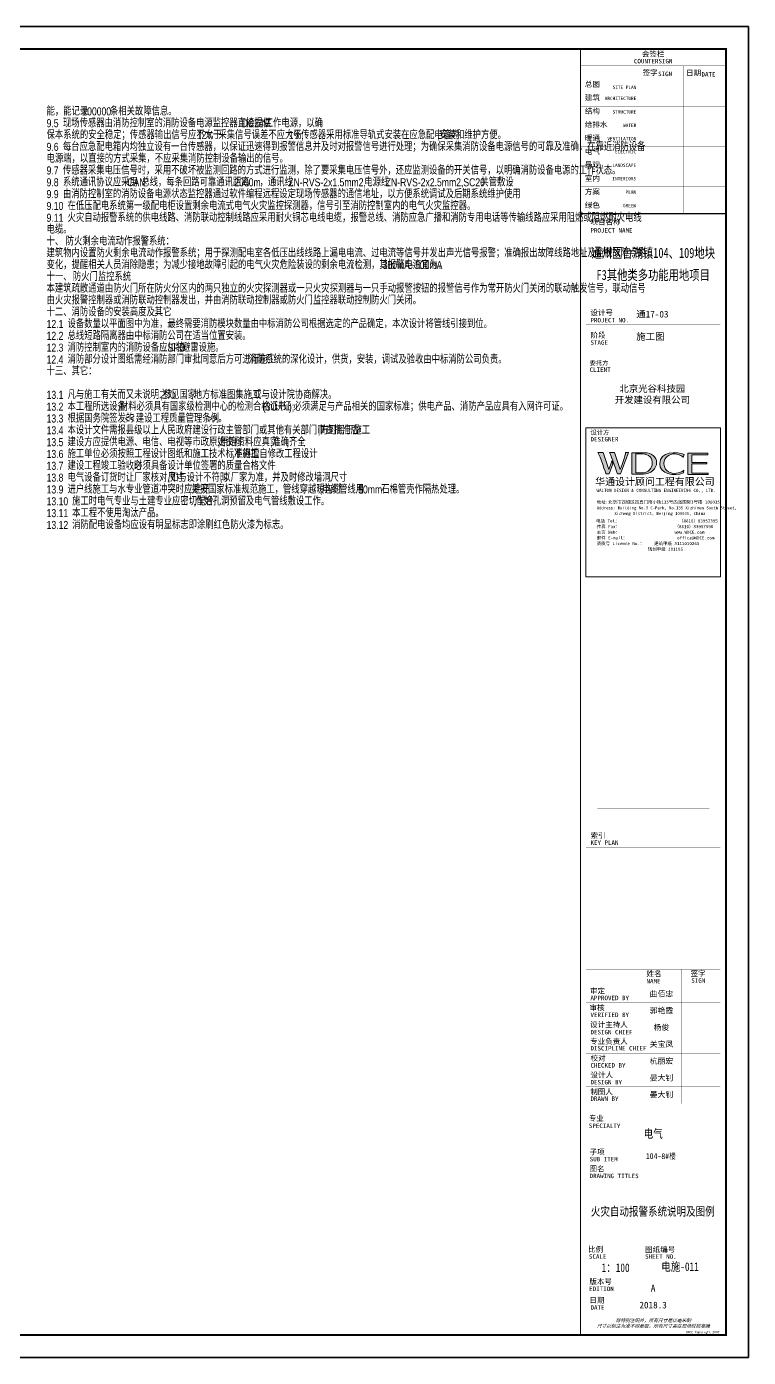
# Model space of a CAD drawing. Extents: x -54686 to 596156, y -555137 to 71395.
# Drawn here: x 267629 to 299854, y -411315 to -351915 of the extents above; entities that cross this region are included whole.
import ezdxf
from ezdxf.enums import TextEntityAlignment as Align

# ---------------------------------------------------------------- set-up
doc = ezdxf.new("R2010")
doc.units = 0
doc.header["$LTSCALE"] = 1000
doc.layers.get('0').update_dxf_attribs({"linetype": 'CONTINUOUS'})
doc.layers.get('Defpoints').update_dxf_attribs({"linetype": 'CONTINUOUS'})
for name, color, linetype in [('DIM-系统', 3, 'CONTINUOUS'), ('SHEET_TEXT', 7, 'CONTINUOUS'), ('TEL_TEXT', 3, 'CONTINUOUS'), ('TEL_TITLE', 6, 'CONTINUOUS')]:
    doc.layers.add(name, color=color, linetype=linetype)
doc.styles.add('_JD', font='ROS', dxfattribs={"width": 0.8, "bigfont": 'JD'})
doc.styles.add('H-图名', font='', dxfattribs={"width": 0.8, "height": 9})
doc.styles.add('hwxh', font='STXIHEI.TTF')
doc.styles.add('华文细黑', font='STXIHEI.TTF', dxfattribs={"height": 10})
doc.styles.get('H-图名').set_extended_font_data('SimSun')

# ---------------------------------------------------------------- blocks, each defined once
blk = doc.blocks.new('WDCE Copyright200X')
at = {"const_width": 0.016}
blk.add_lwpolyline([(-10.6, 1.26, 1), (-11.4, 1.26, 1)], format="xyb", close=True, dxfattribs=at)
at = {"style": '华文细黑'}
for s, p in [('WDCE ', (-11.46, 0.5)), ('     Copyright ', (-3.51, 0.5))]:
    blk.add_text(s, height=1, dxfattribs=at).set_placement(p, align=Align.BOTTOM_RIGHT)
blk.add_text('c', height=0.6, dxfattribs=at).set_placement((-11.04, 1.35), align=Align.MIDDLE_CENTER)
blk.add_attdef('200X', text='', height=1, dxfattribs=at).set_placement((-0.45, 0.5), align=Align.BOTTOM_RIGHT)
blk = doc.blocks.new('logo2')
h = blk.add_hatch(color=7)
h.paths.add_polyline_path([(19.02, -7.36), (15.84, -7.36), (15.84, -3.97), (18.97, -3.97), (18.97, -4.24), (16.46, -4.24), (16.46, -5.45), (18.81, -5.45), (18.81, -5.69), (16.47, -5.69), (16.47, -7.12), (19.02, -7.12)])
edge = h.paths.add_edge_path()
edge.add_spline(control_points=[(15.26, -4.21), (15.26, -4.21), (15.13, -4.65), (15.13, -4.65), (15.13, -4.65), (14.62, -4.1), (13.73, -4.1), (13.04, -4.1), (12.07, -4.54), (12.08, -5.62), (12.08, -6.49), (12.77, -7.16), (13.73, -7.17), (14.66, -7.17), (15.23, -6.68), (15.23, -6.68), (15.23, -6.68), (15.16, -7.11), (15.16, -7.11), (13.63, -7.7), (11.42, -7.29), (11.41, -5.64), (11.4, -3.72), (14.16, -3.66), (15.26, -4.21)], knot_values=[0, 0, 0, 0, 1, 1, 1, 2, 2, 2, 3, 3, 3, 4, 4, 4, 5, 5, 5, 6, 6, 6, 7, 7, 7, 8, 8, 8, 8], degree=3, periodic=0)
edge = h.paths.add_edge_path(flags=16)
edge.add_spline(control_points=[(10.23, -5.57), (10.23, -5.16), (10.12, -4.83), (9.9, -4.58), (9.63, -4.27), (9.23, -4.12), (8.69, -4.12), (8.69, -4.12), (7.64, -4.12), (7.64, -4.12), (7.64, -4.12), (7.64, -7.1), (7.64, -7.1), (7.64, -7.1), (8.66, -7.1), (8.66, -7.1), (9.13, -7.1), (9.52, -6.93), (9.82, -6.6), (10.09, -6.31), (10.23, -5.96), (10.23, -5.57)], knot_values=[0, 0, 0, 0, 1, 1, 1, 2, 2, 2, 3, 3, 3, 4, 4, 4, 5, 5, 5, 6, 6, 6, 7, 7, 7, 7], degree=3, periodic=0)
edge = h.paths.add_edge_path()
edge.add_spline(control_points=[(10.92, -5.51), (10.92, -5.96), (10.72, -6.37), (10.34, -6.72), (9.92, -7.1), (9.41, -7.29), (8.82, -7.29), (8.82, -7.29), (7.03, -7.29), (7.03, -7.29), (7.03, -7.29), (7.03, -3.92), (7.03, -3.92), (7.03, -3.92), (9.1, -3.92), (9.1, -3.92), (9.59, -3.92), (10.01, -4.06), (10.36, -4.34), (10.73, -4.64), (10.92, -5.03), (10.92, -5.51)], knot_values=[0, 0, 0, 0, 1, 1, 1, 2, 2, 2, 3, 3, 3, 4, 4, 4, 5, 5, 5, 6, 6, 6, 7, 7, 7, 7], degree=3, periodic=0)
at = {"lineweight": 0}
blk.add_lwpolyline([(19.02, -7.36), (15.84, -7.36), (15.84, -3.97), (18.97, -3.97), (18.97, -4.24), (16.46, -4.24), (16.46, -5.45), (18.81, -5.45), (18.81, -5.69), (16.47, -5.69), (16.47, -7.12), (19.02, -7.12), (19.02, -7.36)], dxfattribs=at)
for points, knots in [([(10.92, -5.51), (10.92, -5.96), (10.72, -6.37), (10.34, -6.72), (9.92, -7.1), (9.41, -7.29), (8.82, -7.29), (8.82, -7.29), (7.03, -7.29), (7.03, -7.29), (7.03, -7.29), (7.03, -3.92), (7.03, -3.92), (7.03, -3.92), (9.1, -3.92), (9.1, -3.92), (9.59, -3.92), (10.01, -4.06), (10.36, -4.34), (10.73, -4.64), (10.92, -5.03), (10.92, -5.51)], [0, 0, 0, 0, 1, 1, 1, 2, 2, 2, 3, 3, 3, 4, 4, 4, 5, 5, 5, 6, 6, 6, 7, 7, 7, 7]), ([(10.23, -5.57), (10.23, -5.16), (10.12, -4.83), (9.9, -4.58), (9.63, -4.27), (9.23, -4.12), (8.69, -4.12), (8.69, -4.12), (7.64, -4.12), (7.64, -4.12), (7.64, -4.12), (7.64, -7.1), (7.64, -7.1), (7.64, -7.1), (8.66, -7.1), (8.66, -7.1), (9.13, -7.1), (9.52, -6.93), (9.82, -6.6), (10.09, -6.31), (10.23, -5.96), (10.23, -5.57)], [0, 0, 0, 0, 1, 1, 1, 2, 2, 2, 3, 3, 3, 4, 4, 4, 5, 5, 5, 6, 6, 6, 7, 7, 7, 7]), ([(15.26, -4.21), (15.26, -4.21), (15.13, -4.65), (15.13, -4.65), (15.13, -4.65), (14.62, -4.1), (13.73, -4.1), (13.04, -4.1), (12.07, -4.54), (12.08, -5.62), (12.08, -6.49), (12.77, -7.16), (13.73, -7.17), (14.66, -7.17), (15.23, -6.68), (15.23, -6.68), (15.23, -6.68), (15.16, -7.11), (15.16, -7.11), (13.63, -7.7), (11.42, -7.29), (11.41, -5.64), (11.4, -3.72), (14.16, -3.66), (15.26, -4.21)], [0, 0, 0, 0, 1, 1, 1, 2, 2, 2, 3, 3, 3, 4, 4, 4, 5, 5, 5, 6, 6, 6, 7, 7, 7, 8, 8, 8, 8])]:
    blk.add_open_spline(points, degree=3, knots=knots, dxfattribs=at)
blk = doc.blocks.new('logo1')
h = blk.add_hatch(color=8)
edge = h.paths.add_edge_path()
edge.add_spline(control_points=[(3.86, -5.21), (3.63, -5.88), (3.39, -6.56), (3.39, -6.56), (3.39, -6.56), (2.5, -3.91), (2.5, -3.91), (2.5, -3.91), (1.8, -3.91), (1.69, -3.91), (2.02, -4.39), (2.95, -7.27), (2.95, -7.27), (2.95, -7.27), (3.44, -7.27), (3.44, -7.27), (3.44, -7.27), (4.03, -5.66), (4.03, -5.66), (4.03, -5.66), (3.86, -5.21), (3.86, -5.21)], knot_values=[0, 0, 0, 0, 1, 1, 1, 2, 2, 2, 3, 3, 3, 4, 4, 4, 5, 5, 5, 6, 6, 6, 7, 7, 7, 7], degree=3, periodic=0)
h = blk.add_hatch(color=7)
edge = h.paths.add_edge_path()
edge.add_spline(control_points=[(6.04, -3.91), (6.09, -4.1), (5.2, -6.56), (5.2, -6.56), (5.2, -6.56), (4.3, -3.91), (4.3, -3.91), (4.3, -3.91), (3.6, -3.91), (3.49, -3.91), (3.82, -4.39), (4.75, -7.27), (4.75, -7.27), (4.75, -7.27), (5.24, -7.27), (5.24, -7.27), (5.24, -7.27), (6.33, -4.3), (6.33, -4.3), (6.33, -4.3), (6.48, -3.91), (6.48, -3.91), (6.48, -3.91), (6.21, -3.91), (6.04, -3.91)], knot_values=[0, 0, 0, 0, 1, 1, 1, 2, 2, 2, 3, 3, 3, 4, 4, 4, 5, 5, 5, 6, 6, 6, 7, 7, 7, 8, 8, 8, 8], degree=3, periodic=0)
at = {"color": 8, "lineweight": 0}
blk.add_open_spline([(3.86, -5.21), (3.63, -5.88), (3.39, -6.56), (3.39, -6.56), (3.39, -6.56), (2.5, -3.91), (2.5, -3.91), (2.5, -3.91), (1.8, -3.91), (1.69, -3.91), (2.02, -4.39), (2.95, -7.27), (2.95, -7.27), (2.95, -7.27), (3.44, -7.27), (3.44, -7.27), (3.44, -7.27), (4.03, -5.66), (4.03, -5.66), (4.03, -5.66), (3.86, -5.21), (3.86, -5.21)], degree=3, knots=[0, 0, 0, 0, 1, 1, 1, 2, 2, 2, 3, 3, 3, 4, 4, 4, 5, 5, 5, 6, 6, 6, 7, 7, 7, 7], dxfattribs=at)
at = {"lineweight": 0}
blk.add_open_spline([(6.04, -3.91), (6.09, -4.1), (5.2, -6.56), (5.2, -6.56), (5.2, -6.56), (4.3, -3.91), (4.3, -3.91), (4.3, -3.91), (3.6, -3.91), (3.49, -3.91), (3.82, -4.39), (4.75, -7.27), (4.75, -7.27), (4.75, -7.27), (5.24, -7.27), (5.24, -7.27), (5.24, -7.27), (6.33, -4.3), (6.33, -4.3), (6.33, -4.3), (6.48, -3.91), (6.48, -3.91), (6.48, -3.91), (6.21, -3.91), (6.04, -3.91)], degree=3, knots=[0, 0, 0, 0, 1, 1, 1, 2, 2, 2, 3, 3, 3, 4, 4, 4, 5, 5, 5, 6, 6, 6, 7, 7, 7, 8, 8, 8, 8], dxfattribs=at)
blk.add_blockref('logo2', (0, 0))
blk = doc.blocks.new('时间-logo')
at = {"layer": 'Defpoints', "lineweight": 0}
blk.add_lwpolyline([(0, -23.46), (-21.17, -23.46), (-21.17, 0), (0, 0), (0, -23.46)], dxfattribs=at)
blk.add_blockref('logo1', (-20.97, 0))
at = {"style": 'hwxh'}
for s, height, p in [('华通设计顾问工程有限公司 ', 1.15, (-19.73, -9.05)), ('WALTON DESIGN & CONSULTING ENGINEERING CO., LTD.', 0.5, (-19.5, -10.1)), ('Address: Building No.3 C-Park, No.135 Xizhimen South Street, ', 0.47, (-19.48, -12.83)), ('地址:北京市西城区西直门南小街135号西派国际3号楼 100035', 0.5, (-19.48, -11.94)), ('电话 Tel：                        （8610）83957395 ', 0.5, (-19.56, -14.91)), ('Xicheng District, Beijing 100035, China ', 0.47, (-16.69, -13.72)), ('传真 Fax：                      （8610）83957590 ', 0.5, (-19.48, -15.8)), ('主页 Web：                      www.WDCE.com ', 0.5, (-19.48, -16.69)), ('资质号 Licence No.：    建筑甲级 A111010265 ', 0.5, (-19.48, -18.47)), ('邮件 E-mail：                    office@WDCE.com ', 0.5, (-19.48, -17.58)), ('   规划甲级 101195', 0.5, (-12.6, -19.36))]:
    blk.add_text(s, height=height, dxfattribs=at).set_placement(p)
blk = doc.blocks.new('SDG AETH AE5H')
at = {"layer": 'DIM-系统'}
blk.add_lwpolyline([(-54686, 13482), (29414, 13482), (29414, -45918), (-54686, -45918)], close=True, dxfattribs=at)

msp = doc.modelspace()

# ---------------------------------------------------------------- linework, layer by layer
at = {"const_width": 50}
for points in [[(292354, -352915), (292354, -360265), (298854, -360265), (298854, -352915)], [(292354, -410315), (298854, -410315), (298854, -360265), (292354, -360265)]]:
    msp.add_lwpolyline(points, close=True, dxfattribs=at)
at = {"const_width": 5}
for points in [[(292354, -353665), (298854, -353665)], [(294940, -353665), (294940, -360265)], [(296944, -353665), (296944, -360265)], [(292354, -354265), (298854, -354265)], [(292354, -354865), (298854, -354865)], [(292354, -355465), (298854, -355465)], [(292354, -356065), (298854, -356065)], [(292354, -356665), (298854, -356665)], [(292354, -357265), (298854, -357265)], [(292354, -357865), (298854, -357865)], [(292354, -358465), (298854, -358465)], [(292354, -359065), (298854, -359065)], [(292354, -359065), (298854, -359065)], [(292354, -359665), (298854, -359665)], [(292354, -360265), (298854, -360265)], [(292604, -365228), (298604, -365228)], [(292604, -366228), (298604, -366228)], [(298604, -369529), (298604, -366703), (292604, -366703), (292604, -369529)], [(292604, -369529), (298604, -369529)], [(292604, -369823), (292604, -387532)], [(292604, -369823), (298604, -369823)], [(292604, -387532), (298604, -387532), (298604, -369823)], [(293104, -376479), (298104, -376479)], [(293104, -381432), (298104, -381432)], [(293104, -386829), (298104, -386829)], [(292604, -387532), (298604, -387532)], [(292604, -388541), (298604, -388541)], [(292604, -399988), (298604, -399988), (298604, -393988), (292604, -393988), (292604, -399988)], [(295104, -393988), (295104, -399988)], [(296854, -393988), (296854, -399988)], [(292604, -394738), (298604, -394738)], [(292604, -395488), (298604, -395488)], [(292604, -396238), (298604, -396238)], [(292604, -396988), (298604, -396988)], [(292604, -397738), (298604, -397738)], [(292604, -398488), (298604, -398488)], [(292604, -399238), (298604, -399238)], [(292604, -400465), (298604, -400465), (298604, -409315), (292604, -409315), (292604, -400465)], [(292604, -401965), (298604, -401965)], [(292604, -402715), (298604, -402715)], [(292604, -406315), (298604, -406315)], [(295104, -406315), (295104, -407715)], [(292604, -407715), (298604, -407715)], [(292604, -408515), (298604, -408515)]]:
    msp.add_lwpolyline(points, dxfattribs=at)
at = {"layer": 'TEL_TITLE', "color": 6}
msp.add_lwpolyline([(215754, -411315), (299854, -411315), (299854, -351915), (215754, -351915)], close=True, dxfattribs=at)
at = {"layer": 'TEL_TITLE', "color": 6, "const_width": 100}
msp.add_lwpolyline([(218254, -410315), (298854, -410315), (298854, -352915), (218254, -352915)], close=True, dxfattribs=at)

# ---------------------------------------------------------------- block references
at = {"ltscale": 0.001, "xscale": 283.4689937531525, "yscale": 283.4689937531525, "zscale": 283.4689937531525}
msp.add_blockref('时间-logo', (298604, -369823), dxfattribs=at)
at = {"xscale": 100, "yscale": 100, "zscale": 100}
msp.add_blockref('WDCE Copyright200X', (298604, -410315), dxfattribs=at).add_auto_attribs({'200X': '2007'})
at = {"layer": 'DIM-系统'}
msp.add_blockref('SDG AETH AE5H', (270441, -365397), dxfattribs=at)

# ---------------------------------------------------------------- texts
at = {"style": '华文细黑'}
for s, height, p in [('COUNTERSIGN', 200, (295604, -353355)), ('会签栏', 240, (295604, -353015))]:
    msp.add_text(s, height=height, dxfattribs=at).set_placement(p, align=Align.TOP_CENTER)
for s, height, p in [('签字', 240, (295132, -353851)), ('SIGN', 200, (295822, -353926)), ('日期', 240, (297075, -353857)), ('DATE', 200, (297759, -353945)), ('总图', 240, (292554, -354365)), ('建筑', 240, (292554, -354965)), ('结构', 240, (292554, -355565)), ('给排水', 240, (292554, -356165)), ('暖通', 240, (292554, -356765)), ('电气', 240, (292554, -357365)), ('景观', 240, (292554, -357965)), ('室内', 240, (292554, -358565)), ('方案', 240, (292554, -359165)), ('绿色', 240, (292554, -359765)), ('项目名称', 240, (292804, -360514)), ('PROJECT NAME', 200, (292804, -360907)), ('设计号', 240, (292800, -364567)), ('PROJECT NO.', 200, (292804, -364918)), ('阶段', 240, (292804, -365568)), ('STAGE', 200, (292804, -365918)), ('委托方', 200, (292765, -366829)), ('CLIENT', 200, (292765, -367129)), ('设计方', 200, (292804, -369931)), ('DESIGNER', 200, (292804, -370231)), ('索引', 240, (292804, -387901)), ('KEY PLAN', 200, (292804, -388241)), ('姓名', 240, (295304, -394067)), ('签字', 240, (297274, -394058)), ('SIGN', 200, (297304, -394395)), ('审定', 240, (292782, -394834)), ('NAME', 200, (295304, -394419)), ('审核', 240, (292759, -395585)), ('APPROVED BY', 200, (292804, -395170)), ('VERIFIED BY', 200, (292804, -395923)), ('设计主持人', 240, (292787, -396338)), ('DESIGN CHIEF', 200, (292804, -396696)), ('专业负责人', 240, (292788, -397088)), ('校对', 240, (292804, -397838)), ('DISCIPLINE CHIEF', 200, (292804, -397416)), ('CHECKED BY', 200, (292804, -398178)), ('设计人', 240, (292804, -398588)), ('DESIGN BY', 200, (292804, -398931)), ('制图人', 240, (292794, -399338)), ('DRAWN BY', 200, (292804, -399665)), ('SPECIALTY', 200, (292731, -400877)), ('专业', 240, (292731, -400522)), ('子项', 240, (292767, -402023)), ('SUB ITEM', 200, (292767, -402365)), ('DRAWING TITLES', 200, (292764, -403115)), ('图名', 240, (292764, -402774)), ('比例', 240, (292699, -406372)), ('SCALE', 200, (292736, -406715)), ('SHEET NO.', 200, (295244, -406715)), ('图纸编号', 240, (295244, -406382)), ('版本号', 240, (292754, -407812)), ('EDITION', 200, (292748, -408154)), ('日期', 240, (292754, -408646)), ('DATE', 200, (292804, -408988))]:
    msp.add_text(s, height=height, dxfattribs=at).set_placement(p, align=Align.TOP_LEFT)
for s, p in [('SITE PLAN', (294849, -354545)), ('ARCHITECTURE', (294849, -355045)), ('STRUCTURE', (294849, -355645)), ('WATER', (294849, -356245)), ('VENTILATION', (294849, -356845)), ('ELECTRIC', (294840, -357426)), ('LANDSCAPE', (294840, -358026)), ('INTERIORS', (294840, -358626)), ('PLAN', (294840, -359226)), ('GREEN', (294840, -359826))]:
    msp.add_text(s, height=150, dxfattribs=at).set_placement(p, align=Align.TOP_RIGHT)
at = {"color": 4, "style": '华文细黑', "width": 0.75}
for s, p in [('通州区台湖镇104、109地块', (295604, -362237)), ('F3其他类多功能用地项目', (295604, -363224))]:
    msp.add_text(s, height=450, dxfattribs=at).set_placement(p, align=Align.CENTER)
at = {"color": 4, "style": '华文细黑'}
for s, p in [('A', (295601, -408374)), ('2018.3', (295601, -409130))]:
    msp.add_text(s, height=300, dxfattribs=at).set_placement(p, align=Align.CENTER)
at = {"style": '华文细黑', "oblique": 20}
for s, p in [('尺寸以标注为准不得量取，所有尺寸需在现场校核准确', (295604, -409915)), ('除特别注明外，所有尺寸是以毫米制', (295604, -409665))]:
    msp.add_text(s, height=150, dxfattribs=at).set_placement(p, align=Align.MIDDLE_CENTER)
at = {"color": 4, "ltscale": 0.001, "char_height": 300, "width": 5848.95, "style": '华文细黑'}
for s, insert, attachment_point in [('通17-03', (294848, -364764), 4), ('施工图', (294848, -365764), 4), ('北京光谷科技园\\P开发建设有限公司', (295565, -368344), 5)]:
    msp.add_mtext(s, dxfattribs=dict(at, insert=insert, attachment_point=attachment_point))
at = {"layer": 'SHEET_TEXT', "style": '华文细黑'}
for tag, p in [('曲佰忠', (295973, -394960)), ('郭艳霞', (295973, -395710)), ('杨俊', (295973, -396460)), ('关宝凤', (295973, -397210)), ('杭丽宏', (295973, -397960)), ('晏大钊', (295973, -398710)), ('晏大钊', (295973, -399460))]:
    msp.add_attdef(tag, text='', height=250, dxfattribs=at).set_placement(p, align=Align.TOP_CENTER)
at = {"layer": 'TEL_TEXT', "width": 0.8}
for s, height, style, p in [('能，能记录', 357.2, '_JD', (268521, -355878)), ('100000', 360, '_JD', (270117, -355878)), ('条相关故障信息。', 357.2, '_JD', (271351, -355878)), ('9.5', 360, '_JD', (268521, -356406)), ('现场传感器由消防控制室的消防设备电源监控器直接提供', 357.21, '_JD', (269251, -356406)), ('DC24V', 360, '_JD', (277232, -356406)), ('工作电源，以确', 357.2, '_JD', (278261, -356406)), ('保本系统的安全稳定；传感器输出信号应不大于', 357.21, '_JD', (268521, -356934)), ('12V', 360, '_JD', (275225, -356934)), ('，采集信号误差不应大于', 357.21, '_JD', (275822, -356934)), ('1%%%;', 360, '_JD', (279333, -356934)), ('传感器采用标准导轨式安装在应急配电箱内', 357.21, '_JD', (279889, -356934)), (',', 360, '_JD', (285955, -356934)), ('安装和维护方便。', 357.2, '_JD', (286058, -356934)), ('9.6', 360, '_JD', (268521, -357462)), ('每台应急配电箱内均独立设有一台传感器，以保证迅速得到报警信息并及时对报警信号进行处理；为确保采集消防设备电源信号的可靠及准确，在靠近消防设备', 357.21, '_JD', (269251, -357462)), ('9.7', 360, '_JD', (268521, -358515)), ('电源端，以直接的方式采集，不应采集消防控制设备输出的信号。', 357.21, '_JD', (268521, -357987)), ('传感器采集电压信号时，采用不破坏被监测回路的方式进行监测，除了要采集电压信号外，还应监测设备的开关信号，以明确消防设备电源的工作状态。', 357.21, '_JD', (269251, -358515)), ('9.8', 360, '_JD', (268521, -359043)), ('系统通讯协议应采用', 357.2, '_JD', (269251, -359043)), ('CAN', 360, '_JD', (272124, -359043)), ('总线，每条回路可靠通讯距离', 357.21, '_JD', (272752, -359043)), ('2000m', 360, '_JD', (276902, -359043)), ('，通讯线', 357.2, '_JD', (278033, -359043)), ('ZN-RVS-2x1.5mm2,', 360, '_JD', (279310, -359043)), ('电源线', 357.2, '_JD', (282705, -359043)), ('ZN-RVS-2x2.5mm2,SC20', 360, '_JD', (283662, -359043)), ('共管敷设', 357.2, '_JD', (287890, -359043)), ('9.9', 360, '_JD', (268521, -359571)), ('由消防控制室的消防设备电源状态监控器通过软件编程远程设定现场传感器的通信地址，以方便系统调试及后期系统维护使用', 357.21, '_JD', (269251, -359571)), ('.', 360, '_JD', (289167, -359043)), ('9.10', 360, '_JD', (268521, -360099)), ('在低压配电系统第一级配电柜设置剩余电流式电气火灾监控探测器，信号引至消防控制室内的电气火灾监控器。', 357.21, '_JD', (269457, -360099)), ('9.11', 360, '_JD', (268521, -360627)), ('火灾自动报警系统的供电线路、消防联动控制线路应采用耐火铜芯电线电缆，报警总线、消防应急广播和消防专用电话等传输线路应采用阻燃或阻燃耐火电线', 357.21, '_JD', (269457, -360627)), ('电缆。', 357.2, '_JD', (268521, -361152)), ('十、', 357.2, '_JD', (268521, -361680)), ('防火剩余电流动作报警系统：', 357.21, '_JD', (269375, -361680)), ('建筑物内设置防火剩余电流动作报警系统；用于探测配电室各低压出线线路上漏电电流、过电流等信号并发出声光信号报警；准确报出故障线路地址及监视故障点的', 357.21, '_JD', (268521, -362205)), ('变化，提醒相关人员消除隐患；为减少接地故障引起的电气火灾危险装设的剩余电流检测，其报警电流宜为', 357.21, '_JD', (268521, -362733)), ('十一、', 357.2, '_JD', (268521, -363261)), ('防火门监控系统', 357.2, '_JD', (269694, -363261)), ('300mA~500mA', 360, '_JD', (283526, -362733)), ('。', 357, '_JD', (286015, -362733)), ('本建筑疏散通道由防火门所在防火分区内的两只独立的火灾探测器或一只火灾探测器与一只手动报警按钮的报警信号作为常开防火门关闭的联动触发信号，联动信号', 357.21, '_JD', (268521, -363786)), (':', 360, '_JD', (271929, -363261)), ('由火灾报警控制器或消防联动控制器发出，并由消防联动控制器或防火门监控器联动控制防火门关闭。', 357.21, '_JD', (268521, -364312)), ('十二、消防设备的安装高度及其它', 357.21, '_JD', (268521, -364840)), (':', 360, '_JD', (273309, -364840)), ('12.1', 360, '_JD', (268521, -365368)), ('设备数量以平面图中为准，最终需要消防模块数量由中标消防公司根据选定的产品确定，本次设计将管线引接到位。', 357.21, '_JD', (269457, -365368)), ('12.2', 360, '_JD', (268521, -365896)), ('总线短路隔离器由中标消防公司在适当位置安装。', 357.21, '_JD', (269457, -365896)), ('12.3', 360, '_JD', (268521, -366424)), ('消防控制室内的消防设备应加装', 357.21, '_JD', (269457, -366424)), ('SPD', 360, '_JD', (273926, -366424)), ('避雷设施。', 357.2, '_JD', (274564, -366424)), ('十三、其它：', 357.2, '_JD', (268521, -367477)), ('12.4', 360, '_JD', (268521, -366952)), ('消防部分设计图纸需经消防部门审批同意后方可进行施工', 357.21, '_JD', (269457, -366952)), ('.', 360, '_JD', (277438, -366952)), ('消防系统的深化设计，供货，安装，调试及验收由中标消防公司负责。', 357.21, '_JD', (277541, -366952)), ('13.1', 360, '_JD', (268521, -368530)), ('凡与施工有关而又未说明之处', 357.21, '_JD', (269457, -368530)), ('参见国家', 357.2, '_JD', (273710, -368530)), ('地方标准图集施工', 357.2, '_JD', (275090, -368530)), ('或与设计院协商解决。', 357.2, '_JD', (277747, -368530)), ('13.2', 360, '_JD', (268521, -369058)), ('本工程所选设备', 357.2, '_JD', (269457, -369058)), ('材料必须具有国家级检测中心的检测合格证书', 357.21, '_JD', (271794, -369058)), (',', 360, '_JD', (273607, -368530)), (',', 360, '_JD', (274987, -368530)), (',', 360, '_JD', (277644, -368530)), ('(3C', 360, '_JD', (278179, -369058)), ('认证', 357.2, '_JD', (278702, -369058)), (');', 360, '_JD', (279340, -369058)), ('必须满足与产品相关的国家标准；供电产品、消防产品应具有入网许可证。', 357.21, '_JD', (279544, -369058)), ('13.3', 360, '_JD', (268521, -369586)), ('根据国务院签发的', 357.2, '_JD', (269457, -369586)), (',', 360, '_JD', (271691, -369058)), ('<<', 360, '_JD', (272011, -369586)), ('建设工程质量管理条例', 357.2, '_JD', (272504, -369586)), ('>>', 360, '_JD', (275697, -369586)), ('。', 357, '_JD', (276191, -369586)), ('13.4', 360, '_JD', (268521, -370114)), ('本设计文件需报县级以上人民政府建设行政主管部门或其他有关部门审查批准后', 357.21, '_JD', (269457, -370114)), (',', 360, '_JD', (280631, -370114)), ('方可用于施工', 357.2, '_JD', (280733, -370114)), ('13.5', 360, '_JD', (268521, -370642)), ('建设方应提供电源、电信、电视等市政原始资料', 357.21, '_JD', (269457, -370642)), (',', 360, '_JD', (276161, -370642)), ('原始资料应真实', 357.2, '_JD', (276264, -370642)), (',', 360, '_JD', (278499, -370642)), ('准确', 357.2, '_JD', (278602, -370642)), (',', 360, '_JD', (279240, -370642)), ('齐全', 357.2, '_JD', (279343, -370642)), ('.', 360, '_JD', (279981, -370642)), ('13.6', 360, '_JD', (268521, -371170)), ('施工单位必须按照工程设计图纸和施工技术标准施工', 357.21, '_JD', (269457, -371170)), (',', 360, '_JD', (276800, -371170)), ('不得擅自修改工程设计', 357.2, '_JD', (276902, -371170)), ('.', 360, '_JD', (280095, -371170)), ('13.7', 360, '_JD', (268521, -371698)), ('建设工程竣工验收时', 357.2, '_JD', (269457, -371698)), ('电气设备订货时让厂家核对尺寸', 357.21, '_JD', (269457, -372226)), (',', 360, '_JD', (272330, -371698)), ('必须具备设计单位签署的质量合格文件', 357.21, '_JD', (272433, -371698)), ('如与设计不符时', 357.2, '_JD', (274029, -372226)), ('以厂家为准，并及时修改墙洞尺寸', 357.21, '_JD', (276367, -372226)), ('.', 360, '_JD', (277860, -371698)), ('13.8', 360, '_JD', (268521, -372226)), ('13.9', 360, '_JD', (268521, -372754)), ('进户线施工与水专业管道冲突时应避开', 357.21, '_JD', (269457, -372754)), (',', 360, '_JD', (273926, -372226)), ('并按国家标准规范施工，管线穿越暖沟时', 357.21, '_JD', (274987, -372754)), (',', 360, '_JD', (276264, -372226)), ('电缆管线用', 357.2, '_JD', (280836, -372754)), ('.', 360, '_JD', (281156, -372226)), ('50mm', 360, '_JD', (282433, -372754)), ('石棉管壳作隔热处理。', 357.2, '_JD', (283461, -372754)), ('13.10', 360, '_JD', (268521, -373282)), ('施工时电气专业与土建专业应密切配合', 357.21, '_JD', (269662, -373282)), (',', 360, '_JD', (274884, -372754)), ('作好孔洞预留及电气管线敷设工作。', 357.21, '_JD', (275193, -373282)), (',', 360, '_JD', (280733, -372754)), ('13.11', 360, '_JD', (268521, -373810)), ('本工程不使用淘汰产品。', 357.21, '_JD', (269662, -373810)), (',', 360, '_JD', (275090, -373282)), ('13.12', 360, '_JD', (268521, -374338)), ('消防配电设备均应设有明显标志即涂刷红色防火漆为标志。', 357.21, '_JD', (269662, -374338)), ('电气', 379.7, 'H-图名', (295178, -401520)), ('104-8#楼', 265.8, 'H-图名', (295274, -402463)), ('火灾自动报警系统说明及图例', 379.75, 'H-图名', (292821, -404991)), ('1：100', 379.7, 'H-图名', (293299, -407502)), ('电施-011', 379.7, 'H-图名', (295963, -407455))]:
    msp.add_text(s, height=height, dxfattribs=dict(at, style=style)).set_placement(p)

doc.saveas('drawing.dxf')
